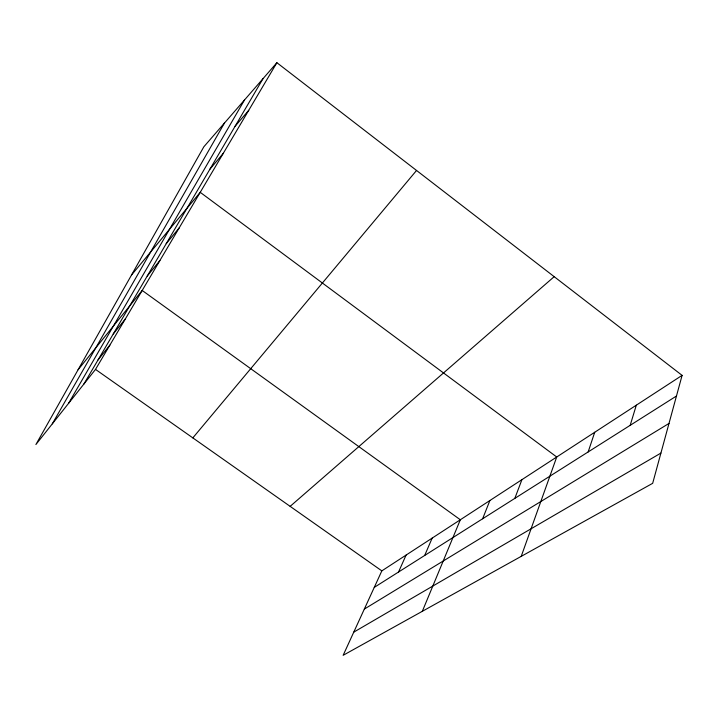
<?xml version="1.0" encoding="UTF-8"?>
<svg xmlns="http://www.w3.org/2000/svg" width="718" height="718" viewBox="0 0 718 718"><rect width="100%" height="100%" fill="white"/><g stroke="black" fill="none" stroke-linecap="round" stroke-linejoin="round"><path stroke-width="1.08" d="M682.1 375.37L652.671 483.322L343.15 655.301L381.832 570.873L682.1 375.37L276.888 62.699L203.867 146.759L35.9 444.532L95.512 369.402L276.888 62.699M630.18 425.325L636.319 405.176M588.168 451.936L594.71 432.272M521.223 556.36L556.728 456.998L200.232 192.325L131.529 275.003M514.824 498.382L521.914 479.669M482.622 518.773L489.891 500.518M422.328 611.305L460.328 519.769L142.191 290.458L78.082 369.743M424.679 555.472L432.164 538.105M398.535 572.031L406.074 555.095M52.279 423.88L224.411 123.11M68.578 403.336L244.488 99.99M83.871 384.067L263.003 78.684M97.971 360.032L109.872 345.116M113.22 334.032L125.39 318.882M147.208 276.089L159.908 260.508M166.217 243.671L179.177 227.92M192.837 437.881L416.539 170.462M209.853 169.286L223.316 153.293M235.055 126.332L248.742 110.294M290.144 506.361L554.179 276.672M374.257 587.396L676.473 396.013M364.331 609.079L668.996 423.432M353.759 632.154L660.91 453.085M95.512 369.402L381.832 570.873"/></g></svg>
